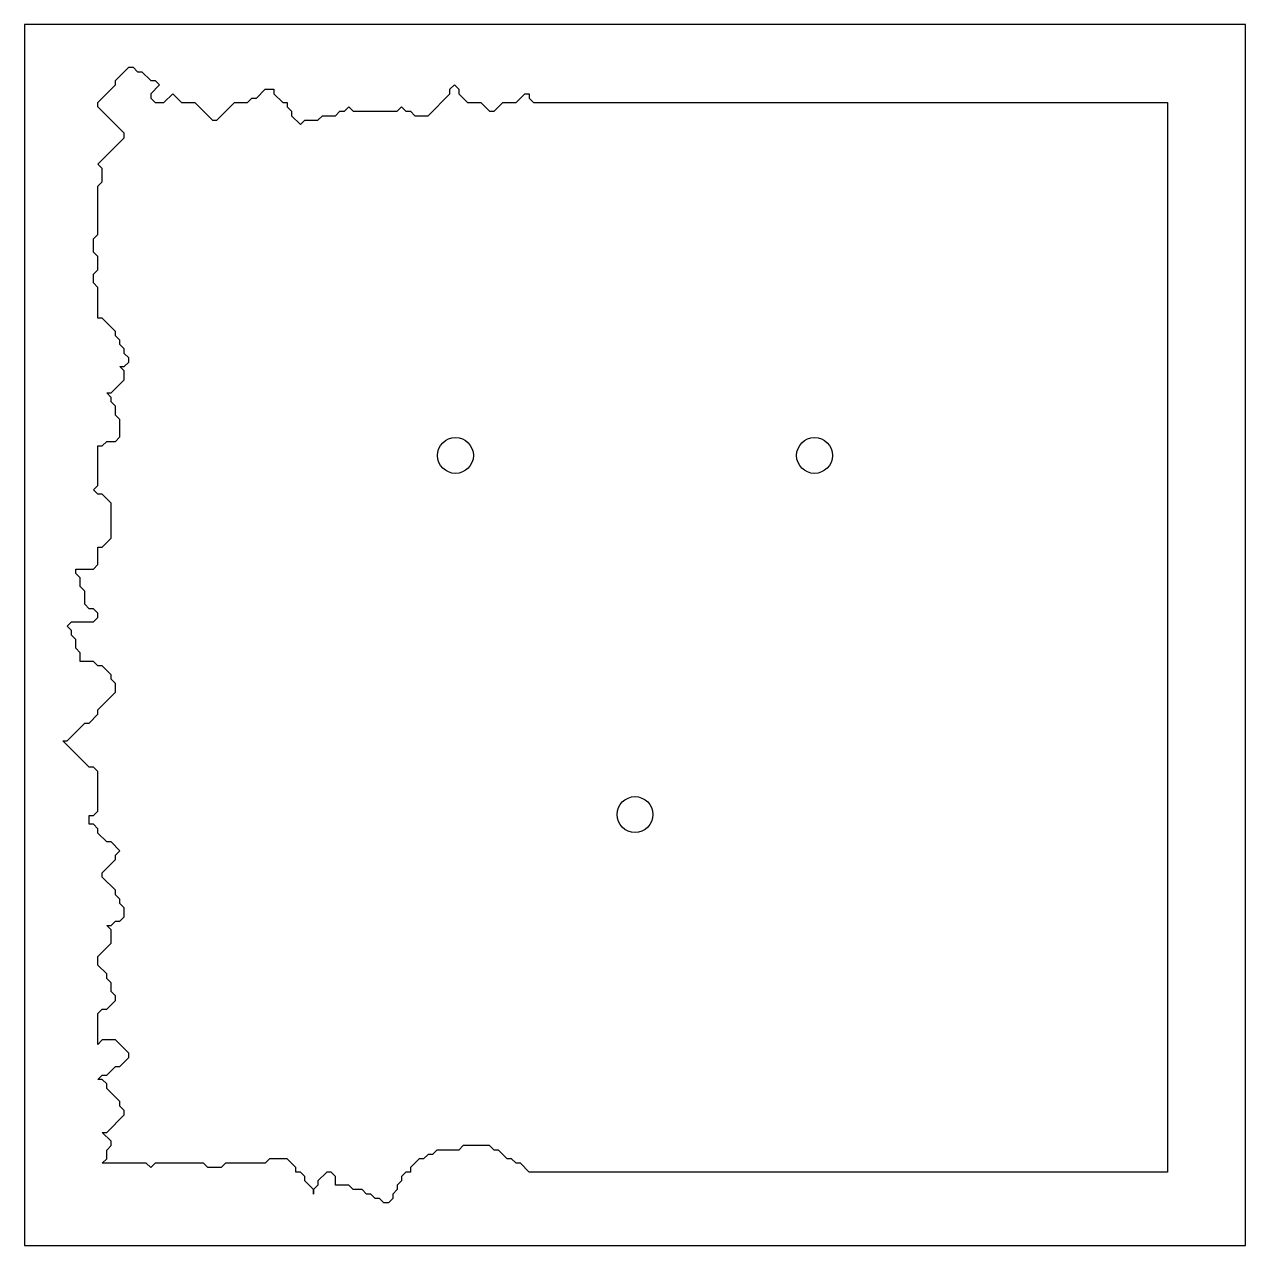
# Model space of a CAD drawing. Header units: metres. Extents: x 880 to 1220, y 280 to 620.
import ezdxf

# ---------------------------------------------------------------- set-up
doc = ezdxf.new("R2010")
doc.units = ezdxf.units.M

msp = doc.modelspace()

# ---------------------------------------------------------------- linework, layer by layer
at = {"layer": 'CIRCLES'}
for centre in [(1000, 500), (1100, 500), (1050, 400)]:
    msp.add_circle(centre, 5, dxfattribs=at)
at = {"layer": 'CONTOUR_1'}
msp.add_lwpolyline([(980.11, 291.9), (978.89, 293.13), (977.66, 293.13), (976.44, 294.35), (975.21, 294.35), (973.99, 295.58), (971.53, 295.58), (970.31, 296.8), (966.63, 296.8), (966.63, 299.25), (965.41, 300.48), (964.18, 300.48), (961.73, 298.03), (961.73, 296.8), (960.51, 295.58), (960.51, 294.35), (960.51, 295.58), (958.06, 298.03), (958.06, 299.25), (956.83, 300.48), (955.6, 300.48), (955.6, 301.7), (953.15, 304.16), (948.25, 304.16), (947.03, 302.93), (936, 302.93), (934.77, 301.7), (931.1, 301.7), (929.87, 302.93), (916.39, 302.93), (915.17, 301.7), (913.94, 302.93), (901.69, 302.93), (902.91, 304.16), (902.91, 306.61), (904.14, 307.83), (904.14, 309.06), (901.69, 311.51), (902.91, 311.51), (907.81, 316.41), (907.81, 317.64), (906.59, 318.86), (906.59, 320.09), (902.91, 323.76), (902.91, 324.99), (901.69, 326.21), (900.46, 326.21), (901.69, 327.44), (902.91, 327.44), (905.36, 329.89), (906.59, 329.89), (909.04, 332.34), (909.04, 333.57), (905.36, 337.24), (901.69, 337.24), (900.46, 336.02), (900.46, 344.59), (901.69, 345.82), (902.91, 345.82), (905.36, 348.27), (905.36, 349.5), (904.14, 350.72), (904.14, 353.17), (902.91, 354.4), (902.91, 355.62), (900.46, 358.07), (900.46, 360.53), (904.14, 364.2), (904.14, 367.88), (902.91, 369.1), (904.14, 369.1), (905.36, 370.33), (906.59, 370.33), (907.81, 371.55), (907.81, 374), (906.59, 375.23), (906.59, 376.46), (905.36, 377.68), (905.36, 378.91), (901.69, 382.58), (901.69, 383.81), (905.36, 387.48), (905.36, 388.71), (906.59, 389.94), (904.14, 392.39), (902.91, 392.39), (900.46, 394.84), (900.46, 396.06), (899.23, 397.29), (898.01, 397.29), (898.01, 399.74), (899.23, 399.74), (900.46, 400.96), (900.46, 411.99), (899.23, 413.22), (898.01, 413.22), (890.66, 420.57), (891.88, 420.57), (896.78, 425.47), (898.01, 425.47), (900.46, 427.92), (900.46, 429.15), (905.36, 434.05), (905.36, 436.5), (904.14, 437.73), (904.14, 438.95), (901.69, 441.4), (900.46, 441.4), (899.23, 442.63), (895.56, 442.63), (895.56, 445.08), (894.33, 446.3), (894.33, 448.76), (893.11, 449.98), (893.11, 451.21), (891.88, 452.43), (893.11, 453.66), (899.23, 453.66), (900.46, 454.88), (900.46, 456.11), (899.23, 457.33), (898.01, 457.33), (896.78, 458.56), (896.78, 462.24), (895.56, 463.46), (895.56, 465.91), (894.33, 467.14), (894.33, 468.36), (899.23, 468.36), (900.46, 469.59), (900.46, 474.49), (901.69, 474.49), (904.14, 476.94), (904.14, 486.74), (901.69, 489.19), (900.46, 489.19), (899.23, 490.42), (900.46, 491.65), (900.46, 502.67), (901.69, 502.67), (902.91, 503.9), (905.36, 503.9), (906.59, 505.13), (906.59, 510.03), (905.36, 511.25), (905.36, 513.7), (904.14, 514.93), (904.14, 516.15), (902.91, 517.38), (904.14, 517.38), (907.81, 521.06), (907.81, 523.51), (906.59, 524.73), (907.81, 524.73), (909.04, 525.96), (909.04, 527.18), (907.81, 528.41), (907.81, 529.63), (906.59, 530.86), (906.59, 532.08), (905.36, 533.31), (905.36, 534.54), (901.69, 538.21), (900.46, 538.21), (900.46, 546.79), (899.23, 548.01), (899.23, 550.47), (900.46, 551.69), (900.46, 555.37), (899.23, 556.59), (899.23, 560.27), (900.46, 561.49), (900.46, 574.97), (901.69, 576.2), (901.69, 579.88), (900.46, 581.1), (907.81, 588.45), (907.81, 589.68), (900.46, 597.03), (900.46, 598.26), (905.36, 603.16), (905.36, 604.38), (909.04, 608.06), (910.26, 608.06), (911.49, 606.84), (912.71, 606.84), (915.17, 604.38), (916.39, 604.38), (917.62, 603.16), (915.17, 600.71), (915.17, 599.48), (916.39, 598.26), (918.84, 598.26), (921.29, 600.71), (923.74, 598.26), (927.42, 598.26), (932.32, 593.36), (933.55, 593.36), (938.45, 598.26), (942.12, 598.26), (943.35, 599.48), (944.58, 599.48), (947.03, 601.93), (949.48, 601.93), (949.48, 600.71), (951.93, 598.26), (953.15, 598.26), (953.15, 597.03), (954.38, 595.81), (954.38, 594.58), (956.83, 592.13), (958.06, 593.36), (961.73, 593.36), (962.96, 594.58), (966.63, 594.58), (967.86, 595.81), (969.08, 595.81), (970.31, 597.03), (971.53, 595.81), (983.79, 595.81), (985.01, 597.03), (986.24, 595.81), (987.47, 595.81), (988.69, 594.58), (992.37, 594.58), (998.49, 600.71), (998.49, 601.93), (999.72, 603.16), (1000.94, 601.93), (1000.94, 600.71), (1003.4, 598.26), (1007.07, 598.26), (1009.52, 595.81), (1010.75, 595.81), (1013.2, 598.26), (1016.88, 598.26), (1019.33, 600.71), (1020.55, 600.71), (1020.55, 599.48), (1021.78, 598.26), (1198.24, 598.26), (1198.24, 300.48), (1020.55, 300.48), (1018.1, 302.93), (1016.88, 302.93), (1015.65, 304.16), (1014.42, 304.16), (1011.97, 306.61), (1010.75, 306.61), (1009.52, 307.83), (1002.17, 307.83), (1000.94, 306.61), (994.82, 306.61), (993.59, 305.38), (992.37, 305.38), (991.14, 304.16), (989.92, 304.16), (987.47, 301.7), (987.47, 300.48), (986.24, 300.48), (985.01, 299.25), (985.01, 298.03), (983.79, 296.8), (983.79, 295.58), (982.56, 294.35), (982.56, 293.13), (981.34, 291.9), (980.11, 291.9)], close=True, dxfattribs=at)
at = {"layer": 'FRAME'}
msp.add_lwpolyline([(880, 280), (1220, 280), (1220, 620), (880, 620), (880, 280)], close=True, dxfattribs=at)

doc.saveas('drawing.dxf')
